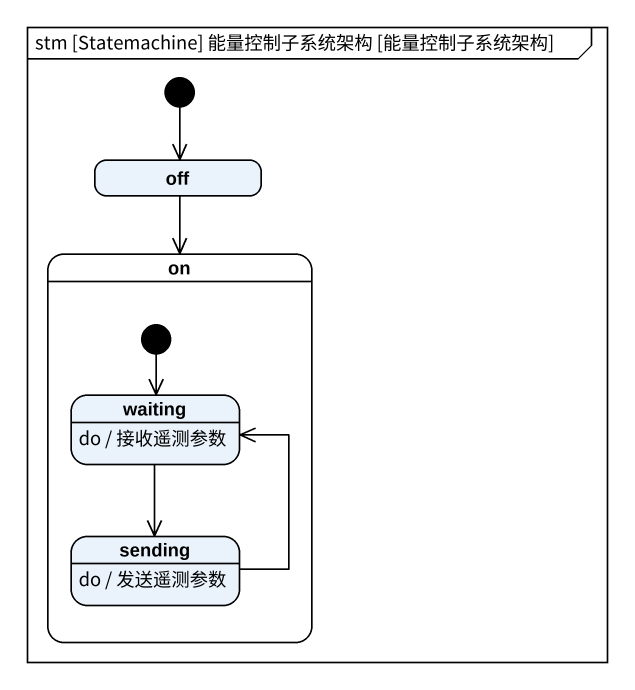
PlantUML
@startuml
mainframe stm [Statemachine] 能量控制子系统架构 [能量控制子系统架构]
hide empty description
state off
state "on" as on_ {
  state waiting
  waiting : do / 接收遥测参数
  state sending
  sending : do / 发送遥测参数
  [*] --> waiting
}
[*] --> off
off --> on_
waiting --> sending
sending -up-> waiting
@enduml
